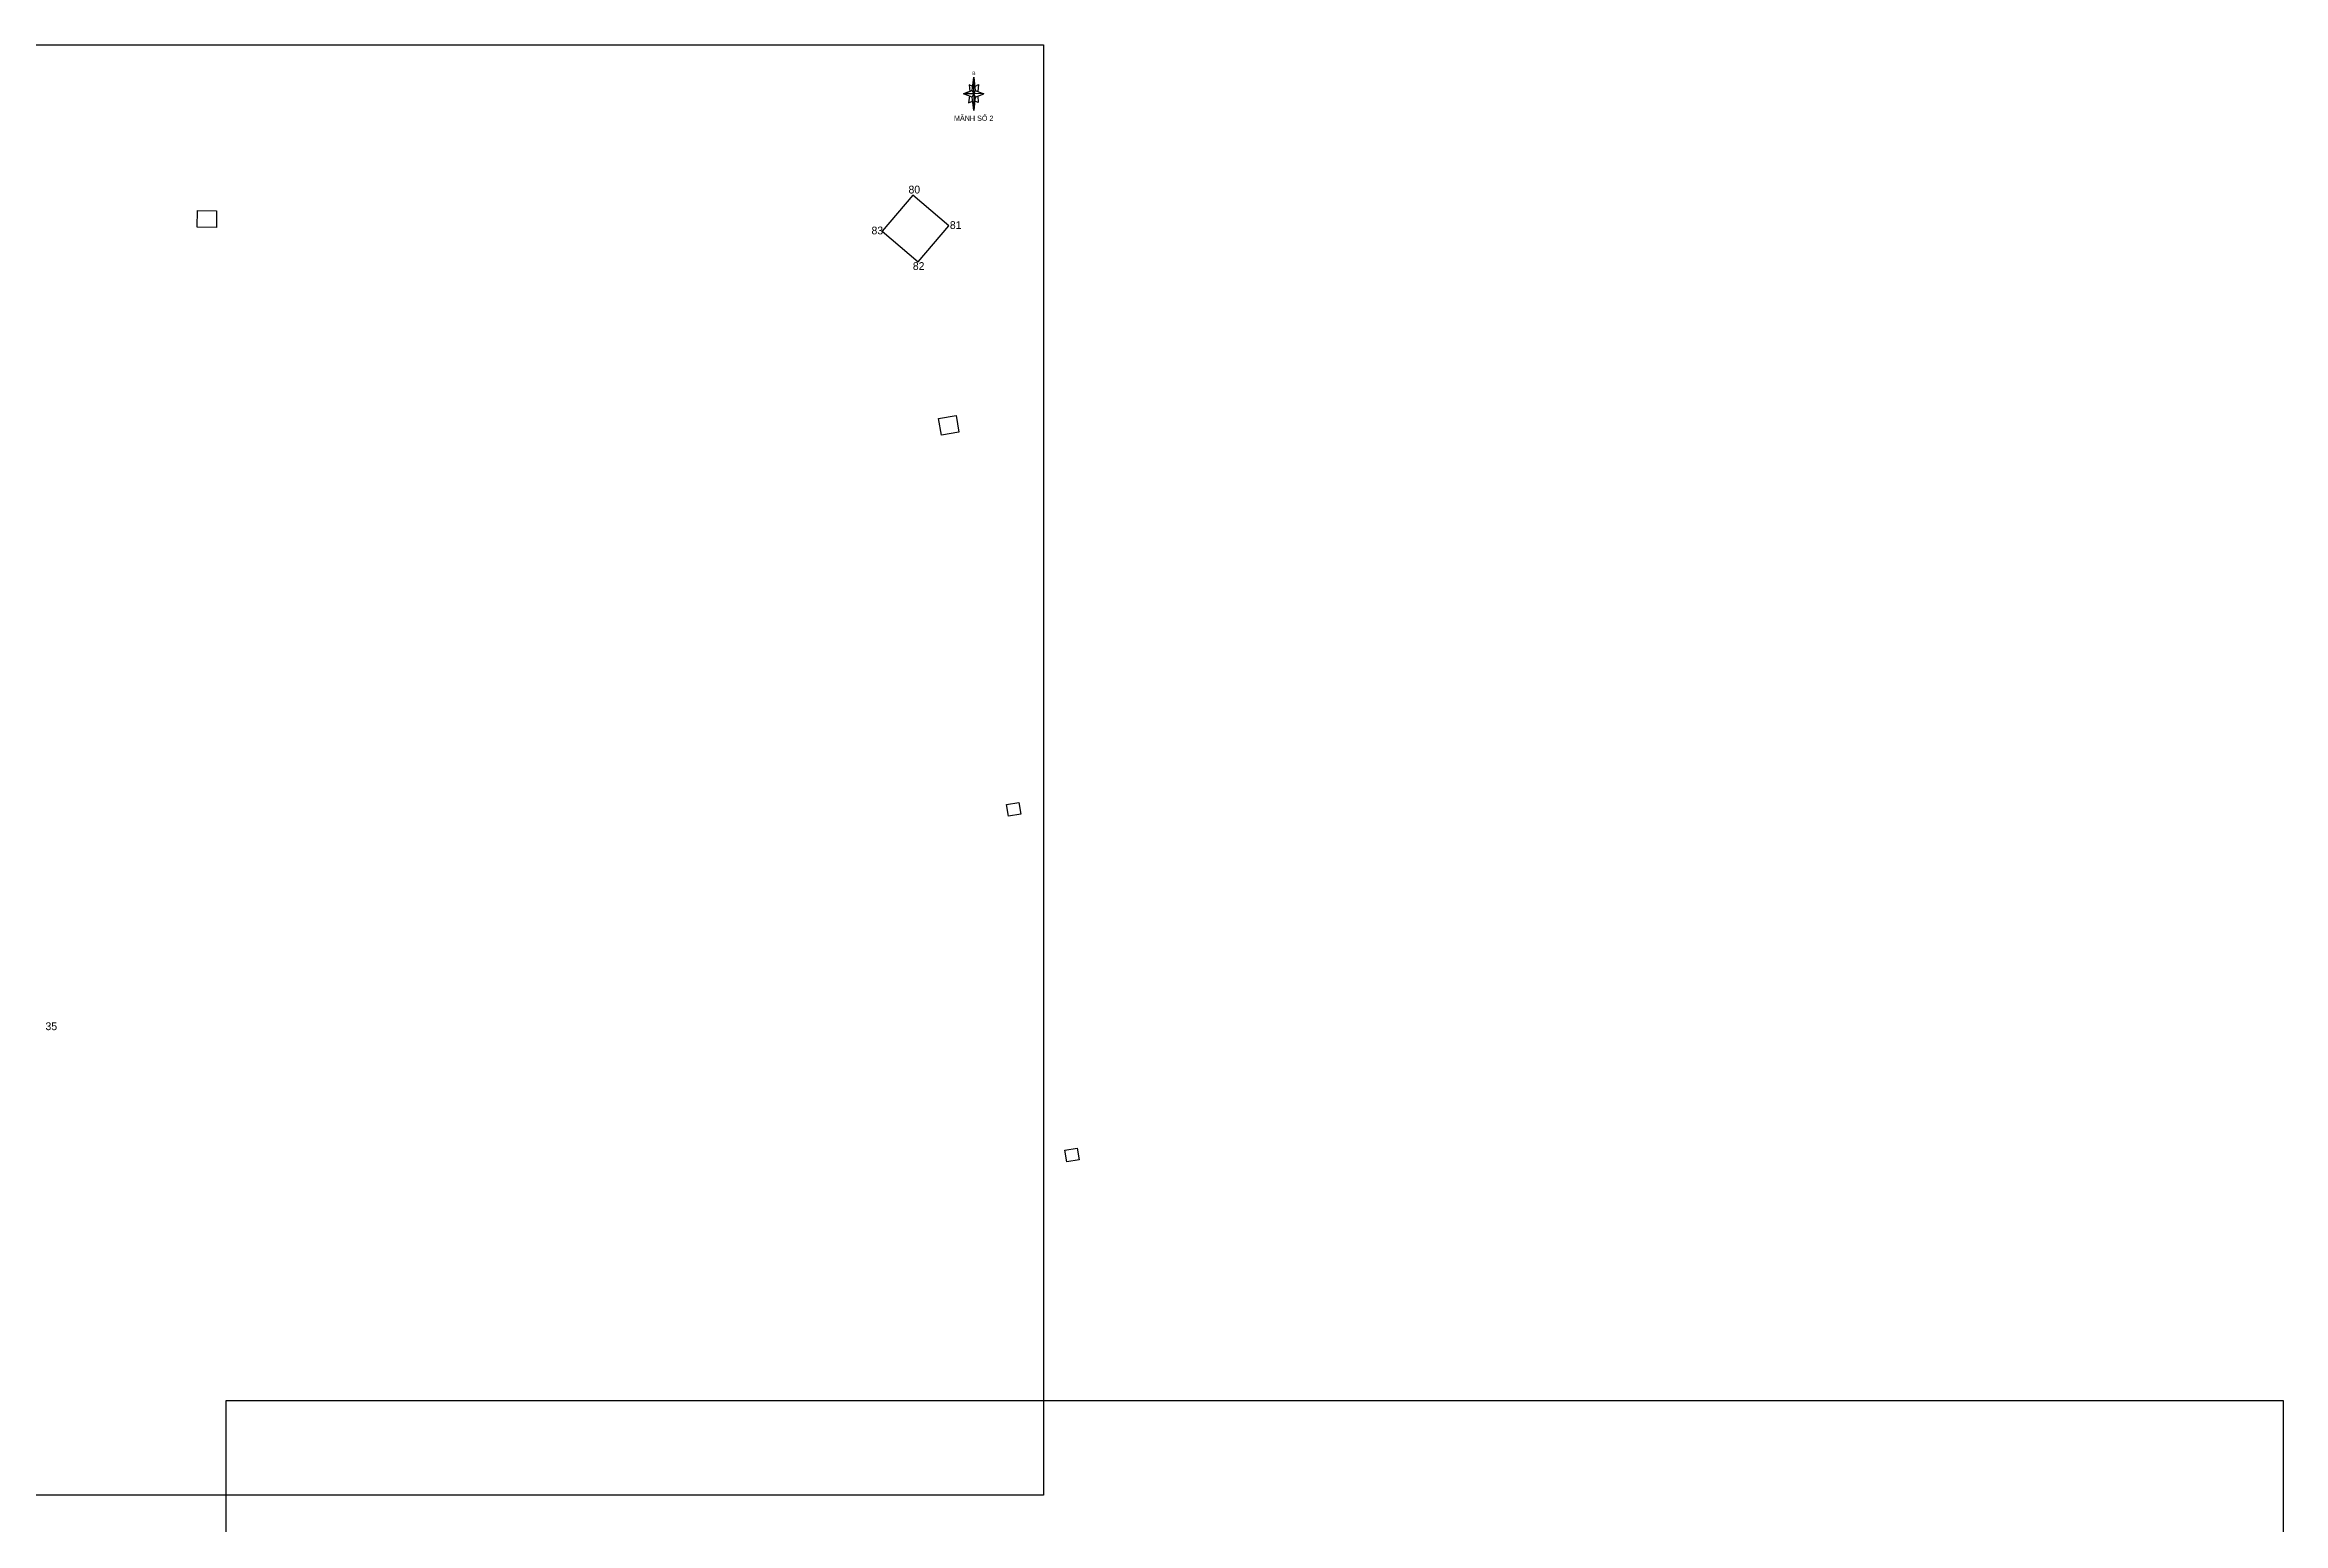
# Model space of a CAD drawing. Extents: x 543554 to 548422, y 1840562 to 1844578.
# Drawn here: x 547018 to 547880, y 1842264 to 1842834 of the extents above; entities that cross this region are included whole.
import ezdxf

# ---------------------------------------------------------------- set-up
doc = ezdxf.new("R2010")
doc.units = 0
for name, color, linetype in [('Level 12', 7, 'Continuous'), ('Level 22', 7, 'Continuous'), ('Level 30', 7, 'Continuous'), ('Level 63', 7, 'Continuous'), ('Level 7', 7, 'Continuous')]:
    doc.layers.add(name, color=color, linetype=linetype)

msp = doc.modelspace()

# ---------------------------------------------------------------- linework, layer by layer
at = {"layer": 'Level 22'}
for p, q in [((547374.77, 1842816.07), (547371.46, 1842814.75)), ((547371.46, 1842814.75), (547374.77, 1842816.07)), ((547375.03, 1842817.66), (547373.58, 1842818.19)), ((547373.58, 1842818.19), (547373.84, 1842815.67)), ((547374.77, 1842816.07), (547375.43, 1842821.24)), ((547375.43, 1842814.75), (547374.77, 1842816.07)), ((547374.77, 1842816.07), (547375.96, 1842813.55)), ((547375.83, 1842817.66), (547377.29, 1842818.32)), ((547375.96, 1842816.07), (547379.28, 1842814.75)), ((547377.29, 1842818.32), (547377.02, 1842815.67)), ((547374.77, 1842813.55), (547371.46, 1842814.75)), ((547375.43, 1842814.75), (547371.46, 1842814.75)), ((547373.71, 1842813.95), (547373.44, 1842811.3)), ((547373.44, 1842811.3), (547374.9, 1842811.96)), ((547379.28, 1842814.75), (547375.43, 1842814.88)), ((547375.43, 1842814.88), (547375.43, 1842814.75)), ((547375.43, 1842814.75), (547375.96, 1842813.55)), ((547375.96, 1842813.55), (547375.43, 1842808.39)), ((547377.16, 1842811.43), (547375.83, 1842811.96)), ((547375.96, 1842813.55), (547379.28, 1842814.75)), ((547375.96, 1842813.55), (547379.28, 1842814.75)), ((547377.02, 1842813.95), (547377.16, 1842811.43))]:
    msp.add_line(p, q, dxfattribs=at)
for points in [[(547375.43, 1842821.24), (547375.96, 1842816.07), (547375.43, 1842814.75)], [(547375.43, 1842814.75), (547375.43, 1842808.39), (547374.77, 1842813.55)]]:
    msp.add_lwpolyline(points, close=True, dxfattribs=at)
at = {"layer": 'Level 30'}
for points in [[(547365.82, 1842763.9), (547352, 1842775.74), (547340.15, 1842761.92), (547353.97, 1842750.08), (547365.82, 1842763.9)], [(547083.75, 1842769.71), (547083.67, 1842763.31), (547076.27, 1842763.41), (547076.35, 1842769.81), (547083.75, 1842769.71)], [(547369.69, 1842684.4), (547362.98, 1842683.26), (547361.88, 1842689.77), (547368.59, 1842690.9), (547369.69, 1842684.4)], [(547393.5, 1842537.31), (547388.77, 1842536.51), (547388, 1842541.05), (547392.74, 1842541.84), (547393.5, 1842537.31)], [(547415.97, 1842404.19), (547411.24, 1842403.39), (547410.47, 1842407.93), (547415.21, 1842408.73), (547415.97, 1842404.19)]]:
    msp.add_lwpolyline(points, dxfattribs=at)
at = {"layer": 'Level 63'}
for points in [[(546609.87, 1842833.68), (547402.31, 1842833.68), (547402.31, 1842275.02), (546609.87, 1842275.02), (546609.87, 1842833.68)], [(547087.38, 1842311.48), (547879.82, 1842311.48), (547879.82, 1841752.83), (547087.38, 1841752.83), (547087.38, 1842311.48)]]:
    msp.add_lwpolyline(points, dxfattribs=at)
at = {"layer": 'Level 7'}
for p, q in [((547352, 1842775.74), (547352, 1842775.74)), ((547365.82, 1842763.9), (547365.82, 1842763.9)), ((547340.15, 1842761.92), (547340.15, 1842761.92)), ((547353.97, 1842750.08), (547353.97, 1842750.08))]:
    msp.add_line(p, q, dxfattribs=at)

# ---------------------------------------------------------------- texts
at = {"layer": 'Level 12'}
for s, p in [('80', (547350.28, 1842776.4)), ('83', (547336.03, 1842760.64)), ('81', (547366.21, 1842762.73)), ('82', (547351.95, 1842746.94)), ('35', (547017.85, 1842454.13))]:
    msp.add_text(s, height=3, dxfattribs=at).set_placement(p)
at = {"layer": 'Level 22'}
msp.add_text('B', height=1.35, dxfattribs=at).set_placement((547374.83, 1842822.01))
at = {"layer": 'Level 63'}
msp.add_text('MÃNH SỐ 2', height=2, dxfattribs=at).set_placement((547367.79, 1842804.37))

doc.saveas('drawing.dxf')
